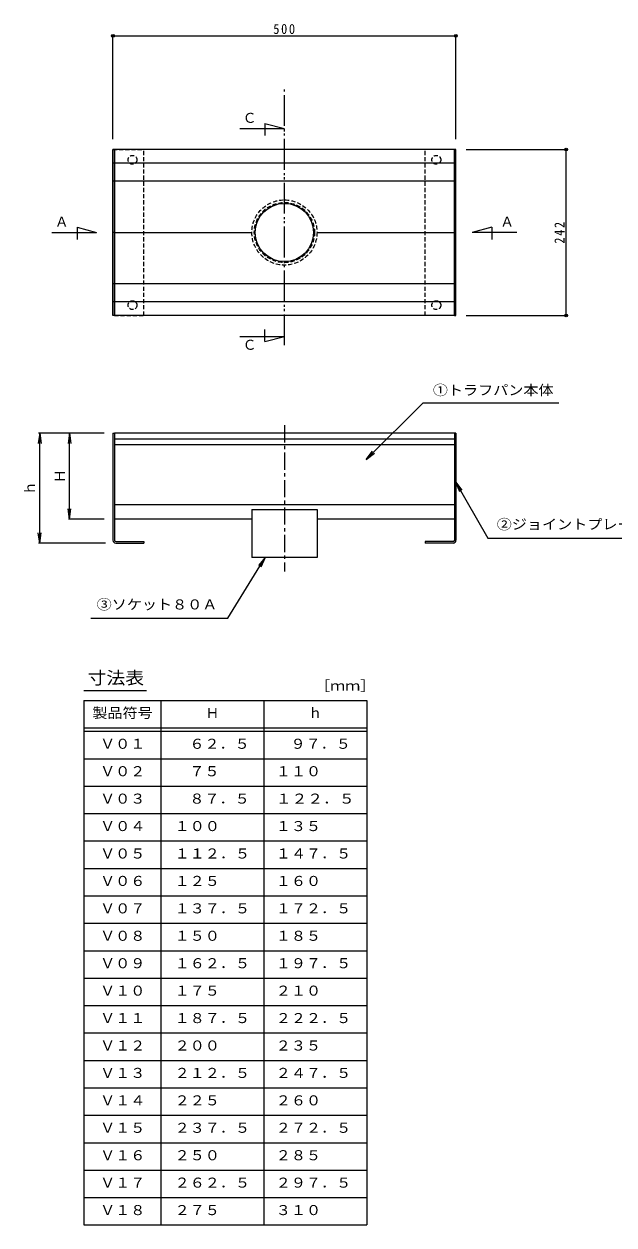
# Model space of a CAD drawing. Units: millimetres on the paper, enlarged 2 times, with parts at other scales. Extents: x -487 to 542, y -385 to 376.
# Drawn here: x -487 to -142, y -334 to 367 of the extents above; entities that cross this region are included whole.
import ezdxf
from ezdxf.enums import TextEntityAlignment as Align

# ---------------------------------------------------------------- set-up
doc = ezdxf.new("R2010")
doc.units = ezdxf.units.MM
doc.header["$LTSCALE"] = 2
doc.header["$PDMODE"] = 32
doc.header["$PDSIZE"] = 1.6
for name, pattern in [('CHAIN1', [8, 5, -1, 1, -1]), ('DASHED1', [1.8, 1.2, -0.6]), ('DOUBLE_CHAIN2', [12.8, 9, -1, 0.6, -0.6, 0.6, -1])]:
    doc.linetypes.add(name, pattern=pattern)
for name, color, linetype, lineweight in [('0-0_通り芯', 3, 'DASHED1', 9), ('0-1_躯体', 6, 'Continuous', 9), ('0-2_仕上', 2, 'Continuous', 9), ('0-4_その他', 7, 'Continuous', 9), ('0-F_092', 7, 'Continuous', 9), ('F-F_F-Fﾚｲﾔ', 7, 'Continuous', 9)]:
    doc.layers.add(name, color=color, linetype=linetype, lineweight=lineweight)
doc.styles.add('ＭＳ ゴシック', font='')
doc.styles.get('ＭＳ ゴシック').set_extended_font_data('MS Gothic')

msp = doc.modelspace()

# ---------------------------------------------------------------- linework, layer by layer
at = {"layer": '0-0_通り芯', "linetype": 'Continuous'}
for p, q in [((-433.884, 196.848), (-433.884, 293.648)), ((-234.685, 293.648), (-433.884, 293.648)), ((-235.485, 196.848), (-235.485, 293.648)), ((-234.685, 196.848), (-234.685, 293.648)), ((-235.485, 285.648), (-433.884, 285.648)), ((-235.485, 275.248), (-433.884, 275.248)), ((-433.884, 245.248), (-353.685, 245.248)), ((-315.685, 245.248), (-235.485, 245.248)), ((-235.485, 215.248), (-433.884, 215.248)), ((-235.485, 204.848), (-433.884, 204.848)), ((-234.685, 196.848), (-433.884, 196.848)), ((-235.485, 128.12), (-433.885, 128.12)), ((-433.884, 128.12), (-433.884, 78.12)), ((-235.485, 128.12), (-235.485, 78.12)), ((-433.885, 124.92), (-235.485, 124.92)), ((-235.485, 121.32), (-433.885, 121.32)), ((-235.485, 86.32), (-433.884, 86.32)), ((-353.685, 78.12), (-433.884, 78.12)), ((-235.485, 78.12), (-315.685, 78.12))]:
    msp.add_line(p, q, dxfattribs=at)
at = {"layer": '0-0_通り芯', "color": 7, "linetype": 'Continuous'}
for p, q in [((-253.824, 145.969), (-174.613, 145.969)), ((-234.876, 99.782), (-215.967, 67.031)), ((-215.967, 67.031), (-121.863, 67.031)), ((-367.747, 20.303), (-345.927, 55.6)), ((-447.57, 20.303), (-367.747, 20.303))]:
    msp.add_line(p, q, dxfattribs=at)
at = {"layer": '0-0_通り芯', "linetype": 'Continuous'}
msp.add_circle((-334.685, 245.248), 17, dxfattribs=at)
at = {"layer": '0-1_躯体'}
for p, q in [((-434.685, 196.848), (-434.685, 293.648)), ((-433.884, 293.648), (-434.685, 293.648)), ((-433.884, 293.648), (-433.884, 196.848)), ((-235.485, 293.648), (-235.485, 196.848)), ((-235.485, 293.648), (-234.685, 293.648)), ((-234.685, 196.848), (-234.685, 293.648)), ((-433.884, 285.648), (-434.685, 285.648)), ((-235.485, 285.648), (-234.685, 285.648)), ((-433.884, 275.248), (-434.685, 275.248)), ((-235.485, 275.248), (-234.685, 275.248)), ((-433.884, 245.248), (-434.685, 245.248)), ((-235.485, 245.248), (-234.685, 245.248)), ((-433.884, 215.248), (-434.685, 215.248)), ((-235.485, 215.248), (-234.685, 215.248)), ((-433.884, 204.848), (-434.685, 204.848)), ((-235.485, 204.848), (-234.685, 204.848)), ((-433.884, 196.848), (-434.685, 196.848)), ((-235.485, 196.848), (-234.685, 196.848)), ((-434.685, 128.12), (-434.685, 65.72)), ((-434.685, 128.12), (-433.885, 128.12)), ((-433.885, 128.12), (-433.885, 65.72)), ((-234.685, 128.12), (-235.485, 128.12)), ((-235.485, 128.12), (-235.485, 65.72)), ((-234.685, 128.12), (-234.685, 65.72)), ((-433.084, 64.92), (-416.685, 64.92)), ((-433.084, 64.12), (-416.685, 64.12)), ((-416.685, 64.92), (-416.685, 64.12)), ((-252.685, 64.92), (-252.685, 64.12)), ((-236.285, 64.92), (-252.685, 64.92)), ((-236.285, 64.12), (-252.685, 64.12))]:
    msp.add_line(p, q, dxfattribs=at)
at = {"layer": '0-1_躯体', "linetype": 'DASHED1'}
for p, q in [((-434.685, 293.648), (-416.685, 293.648)), ((-234.685, 293.648), (-252.685, 293.648))]:
    msp.add_line(p, q, dxfattribs=at)
at = {"layer": '0-1_躯体', "linetype": 'CHAIN1'}
msp.add_line((-334.685, 132.844), (-334.685, 47.583), dxfattribs=at)
at = {"layer": '0-1_躯体', "linetype": 'DASHED1'}
for points in [[(-433.884, 196.848), (-416.685, 196.848), (-416.685, 293.648)], [(-235.485, 196.848), (-252.685, 196.848), (-252.685, 293.648)]]:
    msp.add_lwpolyline(points, dxfattribs=at)
at = {"layer": '0-1_躯体'}
for centre, radius, start, end in [((-433.084, 65.72), 1.6, 180, 270), ((-433.084, 65.72), 0.8, 180, 270), ((-236.285, 65.72), 0.8, 270, 0), ((-236.285, 65.72), 1.6, 270, 0)]:
    msp.add_arc(centre, radius, start, end, dxfattribs=at)
at = {"layer": '0-2_仕上'}
for p, q in [((-353.685, 83.64), (-353.685, 55.6)), ((-353.685, 83.64), (-315.685, 83.64)), ((-315.685, 83.64), (-315.685, 55.6)), ((-315.685, 55.6), (-353.685, 55.6))]:
    msp.add_line(p, q, dxfattribs=at)
at = {"layer": '0-2_仕上', "linetype": 'DASHED1'}
for radius in [19, 17.56]:
    msp.add_circle((-334.685, 245.248), radius, dxfattribs=at)
at = {"layer": '0-2_仕上'}
msp.add_circle((-334.685, 245.248), 16.98, dxfattribs=at)
at = {"layer": '0-4_その他'}
for q in [(-349.721, 50.952), (-348.389, 50.128)]:
    msp.add_line((-345.927, 55.6), q, dxfattribs=at)
for p in [(-434.685, 359.977), (-234.685, 359.977), (-170.342, 293.648), (-170.342, 196.848)]:
    msp.add_point(p, dxfattribs=at)
at = {"layer": '0-F_092'}
for p, q in [((-434.685, 299.648), (-434.685, 360.577)), ((-434.685, 359.977), (-234.685, 359.977)), ((-234.685, 299.648), (-234.685, 360.577)), ((-346.073, 308.882), (-346.073, 301.81)), ((-346.073, 308.882), (-334.685, 305.83)), ((-360.729, 305.83), (-334.685, 305.83)), ((-228.685, 293.648), (-169.742, 293.648)), ((-170.342, 196.848), (-170.342, 293.648)), ((-470.292, 245.248), (-444.247, 245.248)), ((-455.635, 248.3), (-455.635, 241.228)), ((-455.635, 248.3), (-444.247, 245.248)), ((-213.734, 248.3), (-225.122, 245.248)), ((-199.078, 245.248), (-225.122, 245.248)), ((-213.734, 248.3), (-213.734, 241.228)), ((-228.685, 196.848), (-169.742, 196.848)), ((-360.729, 184.666), (-334.685, 184.666)), ((-346.073, 181.614), (-346.073, 188.686)), ((-346.073, 181.614), (-334.685, 184.666)), ((-477.43, 128.12), (-478.213, 122.171)), ((-439.884, 128.12), (-478.03, 128.12)), ((-477.43, 64.12), (-477.43, 128.12)), ((-477.43, 128.12), (-476.647, 122.171)), ((-459.955, 128.12), (-460.738, 122.171)), ((-459.955, 78.12), (-459.955, 128.12)), ((-459.955, 128.12), (-459.172, 122.171)), ((-286.919, 112.874), (-282.158, 116.527)), ((-234.876, 99.782), (-231.224, 95.022)), ((-234.876, 99.782), (-232.58, 94.239)), ((-459.955, 78.12), (-460.738, 84.068)), ((-459.955, 78.12), (-459.172, 84.068)), ((-439.884, 78.12), (-460.555, 78.12)), ((-477.43, 64.12), (-478.213, 70.069)), ((-477.43, 64.12), (-476.647, 70.069)), ((-439.084, 64.12), (-478.03, 64.12))]:
    msp.add_line(p, q, dxfattribs=at)
at = {"layer": '0-F_092', "linetype": 'DOUBLE_CHAIN2'}
msp.add_line((-334.685, 179.461), (-334.685, 328.916), dxfattribs=at)
at = {"layer": '0-F_092'}
msp.add_lwpolyline([(-253.824, 145.969), (-286.919, 112.874), (-283.266, 117.634)], dxfattribs=at)
at = {"layer": '0-F_092', "color": 6, "linetype": 'DASHED1'}
for centre in [(-423.285, 287.648), (-246.085, 287.648), (-423.285, 202.848), (-246.085, 202.848)]:
    msp.add_circle(centre, 2.6, dxfattribs=at)
at = {"layer": 'F-F_F-Fﾚｲﾔ'}
for p, q in [((-451.709, -21.998), (-415.182, -21.998)), ((-451.709, -27.675), (-451.709, -333.675)), ((-451.709, -27.675), (-286.709, -27.675)), ((-406.709, -27.675), (-406.709, -333.675)), ((-346.709, -27.675), (-346.709, -333.675)), ((-286.709, -27.675), (-286.709, -333.675)), ((-451.709, -43.675), (-286.709, -43.675)), ((-451.709, -45.675), (-286.709, -45.675)), ((-451.709, -61.675), (-286.709, -61.675)), ((-451.709, -77.675), (-286.709, -77.675)), ((-451.709, -93.675), (-286.709, -93.675)), ((-451.709, -109.675), (-286.709, -109.675)), ((-451.709, -125.675), (-286.709, -125.675)), ((-451.709, -141.675), (-286.709, -141.675)), ((-451.709, -157.675), (-286.709, -157.675)), ((-451.709, -173.675), (-286.709, -173.675)), ((-451.709, -189.675), (-286.709, -189.675)), ((-451.709, -205.675), (-286.709, -205.675)), ((-451.709, -221.675), (-286.709, -221.675)), ((-451.709, -237.675), (-286.709, -237.675)), ((-451.709, -253.675), (-286.709, -253.675)), ((-451.709, -269.675), (-286.709, -269.675)), ((-451.709, -285.675), (-286.709, -285.675)), ((-451.709, -301.675), (-286.709, -301.675)), ((-451.709, -317.675), (-286.709, -317.675)), ((-451.709, -333.675), (-286.709, -333.675))]:
    msp.add_line(p, q, dxfattribs=at)

# ---------------------------------------------------------------- texts
at = {"layer": '0-0_通り芯', "color": 7, "style": 'ＭＳ ゴシック', "width": 1.1}
for s, p in [('①トラフパン本体', (-248.118, 148.636)), ('②ジョイントプレート', (-210.863, 70.344)), ('③ソケット８０Ａ', (-444.2, 23.616))]:
    msp.add_text(s, height=5.865, dxfattribs=at).set_placement(p, align=Align.BOTTOM_LEFT)
at = {"layer": '0-F_092', "style": 'ＭＳ ゴシック'}
for s, p in [('Ｃ', (-359.009, 307.431)), ('Ａ', (-468.571, 246.849)), ('Ａ', (-208.798, 246.849)), ('Ｃ', (-359.009, 175.065))]:
    msp.add_text(s, height=5.865, dxfattribs=at).set_placement(p, align=Align.BOTTOM_LEFT)
for s, p in [('Ｈ', (-460.955, 99.12)), ('ｈ', (-478.43, 92.12))]:
    msp.add_text(s, height=5.865, rotation=90, dxfattribs=at).set_placement(p, align=Align.BOTTOM_LEFT)
at = {"layer": '0-F_092', "insert": (-341.185, 360.977), "char_height": 5.865, "attachment_point": 7, "style": 'ＭＳ ゴシック'}
msp.add_mtext('\\T1.27;\\W0.9;500', dxfattribs=at)
at = {"layer": '0-F_092', "insert": (-171.342, 238.748), "char_height": 5.865, "attachment_point": 7, "rotation": 90, "style": 'ＭＳ ゴシック'}
msp.add_mtext('\\T1.27;\\W0.9;242', dxfattribs=at)
at = {"layer": 'F-F_F-Fﾚｲﾔ', "style": 'ＭＳ ゴシック'}
for s, height, width, p in [('寸法表', 7.331, 1.1, (-449.499, -20.428)), ('［ｍｍ］', 5.865, 1.1, (-316.865, -23.85)), ('製品符号', 5.865, 1.1, (-446.709, -39.675)), ('Ｖ０１', 5.865, 1.1, (-442.209, -57.675)), ('\u3000\u3000６２．５', 5.865, 1.1, (-407.709, -57.675)), ('\u3000\u3000９７．５', 5.865, 1.1, (-348.709, -57.675)), ('Ｖ０２', 5.865, 1.1, (-442.209, -73.675)), ('\u3000\u3000７５', 5.865, 1.1, (-407.709, -73.675)), ('１１０', 5.865, 1.1, (-339.709, -73.675)), ('Ｖ０３', 5.865, 1.1, (-442.209, -89.675)), ('\u3000\u3000８７．５', 5.865, 1.1, (-407.709, -89.675)), ('１２２．５', 5.865, 1.15, (-339.709, -89.675)), ('Ｖ０４', 5.865, 1.1, (-442.209, -105.675)), ('１００', 5.865, 1.1, (-398.709, -105.675)), ('１３５', 5.865, 1.1, (-339.709, -105.675)), ('Ｖ０５', 5.865, 1.1, (-442.209, -121.675)), ('１１２．５', 5.865, 1.1, (-398.709, -121.675)), ('１４７．５', 5.865, 1.1, (-339.709, -121.675)), ('Ｖ０６', 5.865, 1.1, (-442.209, -137.675)), ('１２５', 5.865, 1.1, (-398.709, -137.675)), ('１６０', 5.865, 1.1, (-339.709, -137.675)), ('Ｖ０７', 5.865, 1.1, (-442.209, -153.675)), ('１３７．５', 5.865, 1.1, (-398.709, -153.675)), ('１７２．５', 5.865, 1.1, (-339.709, -153.675)), ('Ｖ０８', 5.865, 1.1, (-442.209, -169.675)), ('１５０', 5.865, 1.1, (-398.709, -169.674)), ('１８５', 5.865, 1.1, (-339.709, -169.675)), ('Ｖ０９', 5.865, 1.1, (-442.209, -185.675)), ('１６２．５', 5.865, 1.1, (-398.709, -185.674)), ('１９７．５', 5.865, 1.1, (-339.709, -185.675)), ('Ｖ１０', 5.865, 1.1, (-442.209, -201.675)), ('１７５', 5.865, 1.1, (-398.709, -201.675)), ('２１０', 5.865, 1.1, (-339.709, -201.675)), ('Ｖ１１', 5.865, 1.1, (-442.209, -217.675)), ('１８７．５', 5.865, 1.1, (-398.709, -217.675)), ('２２２．５', 5.865, 1.1, (-339.709, -217.675)), ('Ｖ１２', 5.865, 1.1, (-442.209, -233.675)), ('２００', 5.865, 1.1, (-398.709, -233.674)), ('２３５', 5.865, 1.1, (-339.709, -233.675)), ('Ｖ１３', 5.865, 1.1, (-442.209, -249.675)), ('２１２．５', 5.865, 1.1, (-398.709, -249.674)), ('２４７．５', 5.865, 1.1, (-339.709, -249.675)), ('Ｖ１４', 5.865, 1.1, (-442.209, -265.675)), ('２２５', 5.865, 1.1, (-398.709, -265.675)), ('２６０', 5.865, 1.1, (-339.709, -265.675)), ('Ｖ１５', 5.865, 1.1, (-442.209, -281.675)), ('２３７．５', 5.865, 1.1, (-398.709, -281.674)), ('２７２．５', 5.865, 1.1, (-339.709, -281.675)), ('Ｖ１６', 5.865, 1.1, (-442.209, -297.675)), ('２５０', 5.865, 1.1, (-398.709, -297.674)), ('２８５', 5.865, 1.1, (-339.709, -297.675)), ('Ｖ１７', 5.865, 1.1, (-442.209, -313.676)), ('２６２．５', 5.865, 1.1, (-398.709, -313.674)), ('２９７．５', 5.865, 1.1, (-339.709, -313.675)), ('Ｖ１８', 5.865, 1.1, (-442.209, -329.675)), ('２７５', 5.865, 1.1, (-398.709, -329.674)), ('３１０', 5.865, 1.1, (-339.709, -329.675))]:
    msp.add_text(s, height=height, dxfattribs=dict(at, width=width)).set_placement(p, align=Align.BOTTOM_LEFT)
for s, p in [('Ｈ', (-380.709, -39.675)), ('ｈ', (-320.709, -39.675))]:
    msp.add_text(s, height=5.865, dxfattribs=at).set_placement(p, align=Align.BOTTOM_LEFT)

doc.saveas('drawing.dxf')
